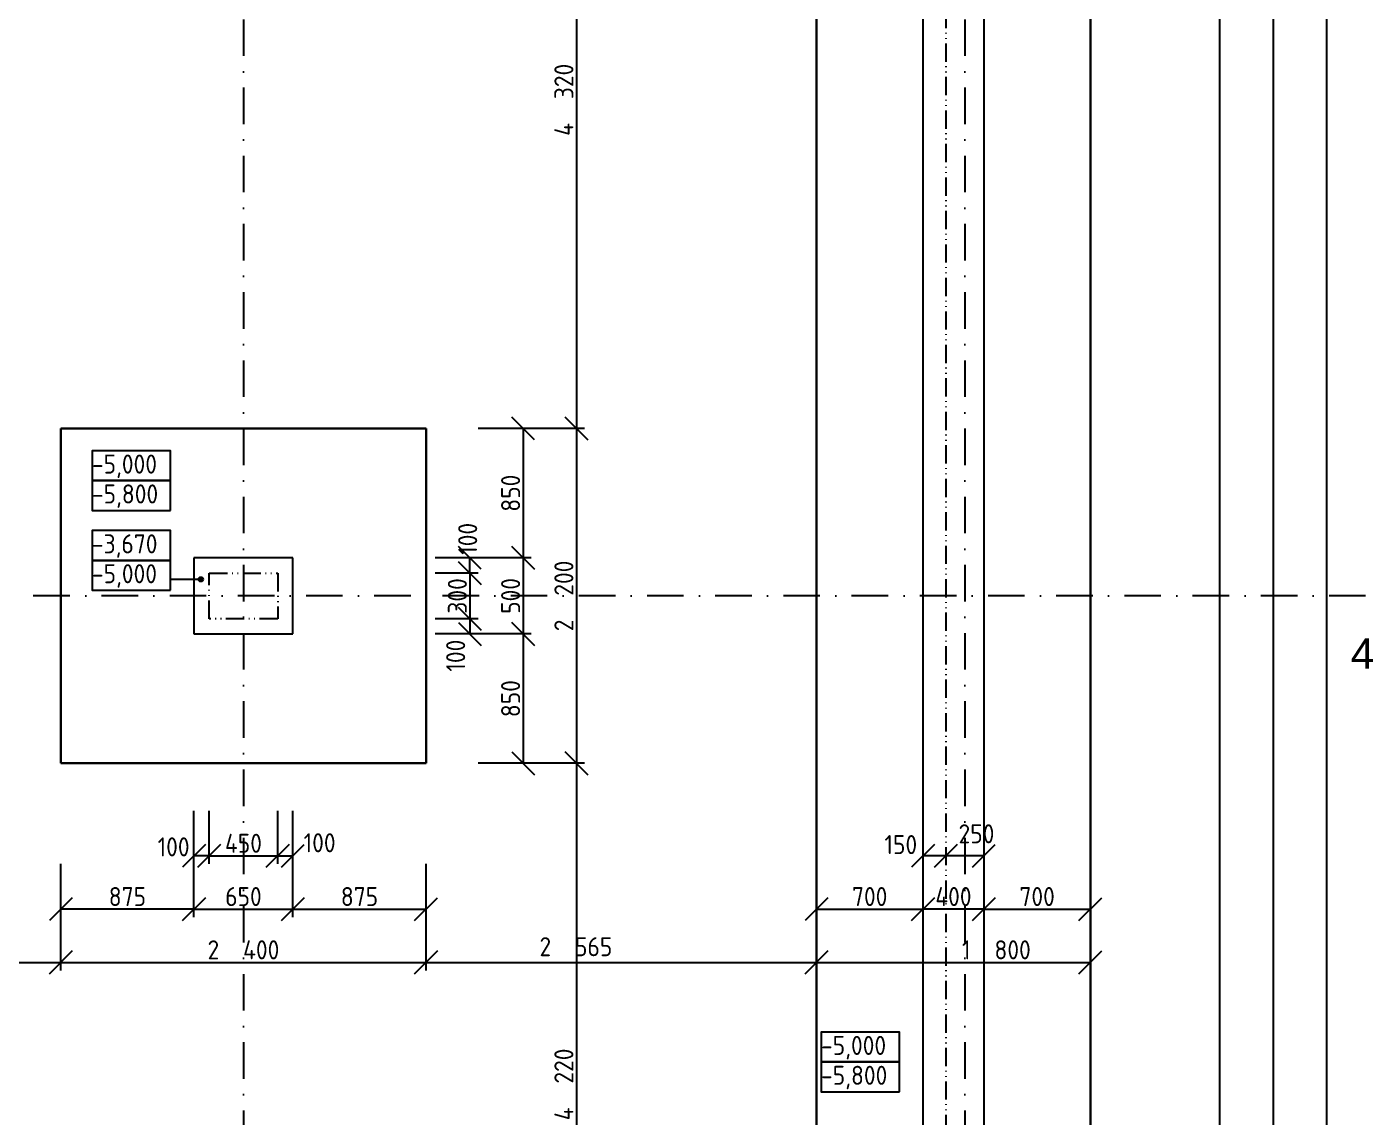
# Model space of a CAD drawing. Extents: x 4511820 to 5180432, y -1526536 to -944957.
# Drawn here: x 5034633 to 5043479, y -1482823 to -1475659 of the extents above; entities that cross this region are included whole.
import ezdxf

# ---------------------------------------------------------------- set-up
doc = ezdxf.new("R2010")
doc.units = 0
doc.header["$MEASUREMENT"] = 0
doc.linetypes.add('ACAD_ISO12W100', pattern=[22, 12, -3, 0.5, -3, 0.5, -3])
doc.linetypes.add('BODKOCIARKOVANA_3', pattern=[5.6, 3, -1.3, 0, -1.3])
doc.layers.get('0').update_dxf_attribs({"linetype": 'CONTINUOUS'})
doc.layers.get('Defpoints').update_dxf_attribs({"color": 61, "linetype": 'CONTINUOUS'})
for name, color, linetype in [('KÓTY', 4, 'CONTINUOUS'), ('MÚRY', 1, 'CONTINUOUS'), ('osi', 253, 'CONTINUOUS'), ('TENKÁ', 7, 'CONTINUOUS')]:
    doc.layers.add(name, color=color, linetype=linetype)
doc.styles.add('styl1', font='arial.ttf')
doc.styles.add('STYLE1', font='isocp.shx')
doc.dimstyles.new('STANDARD-50', dxfattribs={"dimtxt": 125, "dimasz": 150, "dimexe": 10, "dimexo": 200, "dimgap": 20, "dimtad": 1, "dimdsep": 46, "dimlunit": 6, "dimtxsty": 'STYLE1', "dimblk1": 'OBLIQUE', "dimblk2": 'OBLIQUE', "dimsah": 1, "dimcen": 2.5, "dimse1": 1, "dimse2": 1, "dimadec": 0, "dimazin": 0, "dimtfac": 1, "dimtmove": 1, "dimatfit": 3, "dimldrblk": 'OBLIQUE', "dimfxl": 1, "dimtolj": 1, "dimtzin": 0, "dimarcsym": 0})

# ---------------------------------------------------------------- blocks, each defined once
blk = doc.blocks.new('_OBLIQUE')
at = {"color": 0, "linetype": 'ByBlock'}
blk.add_line((-0.5, -0.5), (0.5, 0.5), dxfattribs=at)
blk = doc.blocks.new('*D43136')
at = {"layer": 'Defpoints', "color": 0}
for p in [(5034856, -1480441.5), (5037256, -1480441.5), (5037256, -1481806)]:
    blk.add_point(p, dxfattribs=at)
at = {"layer": 'KÓTY', "color": 0, "lineweight": -2}
blk.add_line((5034856, -1481806), (5037256, -1481806), dxfattribs=at)
at = {"layer": 'KÓTY', "color": 0, "linetype": 'ByBlock', "lineweight": -2, "xscale": 150, "yscale": 150, "zscale": 150, "rotation": 180}
blk.add_blockref('_OBLIQUE', (5034856, -1481806), dxfattribs=at)
at = {"layer": 'KÓTY', "color": 0, "linetype": 'ByBlock', "lineweight": -2, "xscale": 150, "yscale": 150, "zscale": 150}
blk.add_blockref('_OBLIQUE', (5037256, -1481806), dxfattribs=at)
at = {"layer": 'KÓTY', "color": 0, "insert": (5036056, -1481723.5), "char_height": 125, "attachment_point": 5, "style": 'STYLE1'}
blk.add_mtext('\\A1;2ﾠ400', dxfattribs=at)
blk = doc.blocks.new('*D43137')
at = {"layer": 'Defpoints', "color": 0}
for p in [(5034856, -1479591.5), (5035731, -1479591.5), (5034856, -1481456)]:
    blk.add_point(p, dxfattribs=at)
at = {"layer": 'KÓTY', "color": 0, "lineweight": -2}
blk.add_line((5035731, -1481456), (5034856, -1481456), dxfattribs=at)
at = {"layer": 'KÓTY', "color": 0, "linetype": 'ByBlock', "lineweight": -2, "xscale": 150, "yscale": 150, "zscale": 150, "rotation": 180}
blk.add_blockref('_OBLIQUE', (5034856, -1481456), dxfattribs=at)
at = {"layer": 'KÓTY', "color": 0, "linetype": 'ByBlock', "lineweight": -2, "xscale": 150, "yscale": 150, "zscale": 150}
blk.add_blockref('_OBLIQUE', (5035731, -1481456), dxfattribs=at)
at = {"layer": 'KÓTY', "color": 0, "insert": (5035293.5, -1481373.5), "char_height": 125, "attachment_point": 5, "style": 'STYLE1'}
blk.add_mtext('\\A1;875', dxfattribs=at)
blk = doc.blocks.new('*D43138')
at = {"layer": 'Defpoints', "color": 0}
for p in [(5035831, -1479491.5), (5036281, -1479491.5), (5036281, -1481106)]:
    blk.add_point(p, dxfattribs=at)
at = {"layer": 'KÓTY', "color": 0, "lineweight": -2}
blk.add_line((5035831, -1481106), (5036281, -1481106), dxfattribs=at)
at = {"layer": 'KÓTY', "color": 0, "linetype": 'ByBlock', "lineweight": -2, "xscale": 150, "yscale": 150, "zscale": 150, "rotation": 180}
blk.add_blockref('_OBLIQUE', (5035831, -1481106), dxfattribs=at)
at = {"layer": 'KÓTY', "color": 0, "linetype": 'ByBlock', "lineweight": -2, "xscale": 150, "yscale": 150, "zscale": 150}
blk.add_blockref('_OBLIQUE', (5036281, -1481106), dxfattribs=at)
at = {"layer": 'KÓTY', "color": 0, "insert": (5036056, -1481023.5), "char_height": 125, "attachment_point": 5, "style": 'STYLE1'}
blk.add_mtext('\\A1;450', dxfattribs=at)
blk = doc.blocks.new('*D43139')
at = {"layer": 'Defpoints', "color": 0}
for p in [(5035731, -1479591.5), (5036381, -1479591.5), (5036381, -1481456)]:
    blk.add_point(p, dxfattribs=at)
at = {"layer": 'KÓTY', "color": 0, "lineweight": -2}
blk.add_line((5035731, -1481456), (5036381, -1481456), dxfattribs=at)
at = {"layer": 'KÓTY', "color": 0, "linetype": 'ByBlock', "lineweight": -2, "xscale": 150, "yscale": 150, "zscale": 150, "rotation": 180}
blk.add_blockref('_OBLIQUE', (5035731, -1481456), dxfattribs=at)
at = {"layer": 'KÓTY', "color": 0, "linetype": 'ByBlock', "lineweight": -2, "xscale": 150, "yscale": 150, "zscale": 150}
blk.add_blockref('_OBLIQUE', (5036381, -1481456), dxfattribs=at)
at = {"layer": 'KÓTY', "color": 0, "insert": (5036056, -1481373.5), "char_height": 125, "attachment_point": 5, "style": 'STYLE1'}
blk.add_mtext('\\A1;650', dxfattribs=at)
blk = doc.blocks.new('*D43140')
at = {"layer": 'Defpoints', "color": 0}
for p in [(5036381, -1479591.5), (5037256, -1479591.5), (5037256, -1481456)]:
    blk.add_point(p, dxfattribs=at)
at = {"layer": 'KÓTY', "color": 0, "lineweight": -2}
blk.add_line((5036381, -1481456), (5037256, -1481456), dxfattribs=at)
at = {"layer": 'KÓTY', "color": 0, "linetype": 'ByBlock', "lineweight": -2, "xscale": 150, "yscale": 150, "zscale": 150, "rotation": 180}
blk.add_blockref('_OBLIQUE', (5036381, -1481456), dxfattribs=at)
at = {"layer": 'KÓTY', "color": 0, "linetype": 'ByBlock', "lineweight": -2, "xscale": 150, "yscale": 150, "zscale": 150}
blk.add_blockref('_OBLIQUE', (5037256, -1481456), dxfattribs=at)
at = {"layer": 'KÓTY', "color": 0, "insert": (5036818.5, -1481373.5), "char_height": 125, "attachment_point": 5, "style": 'STYLE1'}
blk.add_mtext('\\A1;875', dxfattribs=at)
blk = doc.blocks.new('*D43141')
at = {"layer": 'Defpoints', "color": 0}
for p in [(5036281, -1479491.5), (5036381, -1479491.5), (5036381, -1481106)]:
    blk.add_point(p, dxfattribs=at)
at = {"layer": 'KÓTY', "color": 0, "lineweight": -2}
blk.add_line((5036281, -1481106), (5036381, -1481106), dxfattribs=at)
at = {"layer": 'KÓTY', "color": 0, "linetype": 'ByBlock', "lineweight": -2, "xscale": 150, "yscale": 150, "zscale": 150, "rotation": 180}
blk.add_blockref('_OBLIQUE', (5036281, -1481106), dxfattribs=at)
at = {"layer": 'KÓTY', "color": 0, "linetype": 'ByBlock', "lineweight": -2, "xscale": 150, "yscale": 150, "zscale": 150}
blk.add_blockref('_OBLIQUE', (5036381, -1481106), dxfattribs=at)
at = {"layer": 'KÓTY', "color": 0, "insert": (5036556.5, -1481020), "char_height": 125, "attachment_point": 5, "style": 'STYLE1'}
blk.add_mtext('\\A1;100', dxfattribs=at)
blk = doc.blocks.new('*D43142')
at = {"layer": 'Defpoints', "color": 0}
for p in [(5035731, -1479491.5), (5035831, -1479491.5), (5035731, -1481106)]:
    blk.add_point(p, dxfattribs=at)
at = {"layer": 'KÓTY', "color": 0, "lineweight": -2}
blk.add_line((5035831, -1481106), (5035731, -1481106), dxfattribs=at)
at = {"layer": 'KÓTY', "color": 0, "linetype": 'ByBlock', "lineweight": -2, "xscale": 150, "yscale": 150, "zscale": 150, "rotation": 180}
blk.add_blockref('_OBLIQUE', (5035731, -1481106), dxfattribs=at)
at = {"layer": 'KÓTY', "color": 0, "linetype": 'ByBlock', "lineweight": -2, "xscale": 150, "yscale": 150, "zscale": 150}
blk.add_blockref('_OBLIQUE', (5035831, -1481106), dxfattribs=at)
at = {"layer": 'KÓTY', "color": 0, "insert": (5035597, -1481047), "char_height": 125, "attachment_point": 5, "style": 'STYLE1'}
blk.add_mtext('\\A1;100', dxfattribs=at)
blk = doc.blocks.new('*D43147')
at = {"layer": 'Defpoints', "color": 0}
for p in [(5034856, -1480334.6), (5033306, -1480441.5), (5034856, -1481806)]:
    blk.add_point(p, dxfattribs=at)
at = {"layer": 'KÓTY', "color": 0, "lineweight": -2}
blk.add_line((5033306, -1481806), (5034856, -1481806), dxfattribs=at)
at = {"layer": 'KÓTY', "color": 0, "linetype": 'ByBlock', "lineweight": -2, "xscale": 150, "yscale": 150, "zscale": 150, "rotation": 180}
blk.add_blockref('_OBLIQUE', (5033306, -1481806), dxfattribs=at)
at = {"layer": 'KÓTY', "color": 0, "linetype": 'ByBlock', "lineweight": -2, "xscale": 150, "yscale": 150, "zscale": 150}
blk.add_blockref('_OBLIQUE', (5034856, -1481806), dxfattribs=at)
at = {"layer": 'KÓTY', "color": 0, "insert": (5034081, -1481723.5), "char_height": 125, "attachment_point": 5, "style": 'STYLE1'}
blk.add_mtext('\\A1;1ﾠ550', dxfattribs=at)
blk = doc.blocks.new('*D43148')
at = {"layer": 'Defpoints', "color": 0}
for p in [(5037256, -1480341.5), (5039821, -1480341.5), (5039821, -1481806)]:
    blk.add_point(p, dxfattribs=at)
at = {"layer": 'KÓTY', "color": 0, "lineweight": -2}
blk.add_line((5037256, -1481806), (5039821, -1481806), dxfattribs=at)
at = {"layer": 'KÓTY', "color": 0, "linetype": 'ByBlock', "lineweight": -2, "xscale": 150, "yscale": 150, "zscale": 150, "rotation": 180}
blk.add_blockref('_OBLIQUE', (5037256, -1481806), dxfattribs=at)
at = {"layer": 'KÓTY', "color": 0, "linetype": 'ByBlock', "lineweight": -2, "xscale": 150, "yscale": 150, "zscale": 150}
blk.add_blockref('_OBLIQUE', (5039821, -1481806), dxfattribs=at)
at = {"layer": 'KÓTY', "color": 0, "insert": (5038240.5, -1481703), "char_height": 125, "attachment_point": 5, "style": 'STYLE1'}
blk.add_mtext('\\A1;2ﾠ565', dxfattribs=at)
blk = doc.blocks.new('*D43210')
at = {"layer": 'Defpoints', "color": 0}
for p in [(5039821, -1481806), (5041621, -1481806), (5041621, -1481806)]:
    blk.add_point(p, dxfattribs=at)
at = {"layer": 'KÓTY', "color": 0, "lineweight": -2}
blk.add_line((5039821, -1481806), (5041621, -1481806), dxfattribs=at)
at = {"layer": 'KÓTY', "color": 0, "linetype": 'ByBlock', "lineweight": -2, "xscale": 150, "yscale": 150, "zscale": 150, "rotation": 180}
blk.add_blockref('_OBLIQUE', (5039821, -1481806), dxfattribs=at)
at = {"layer": 'KÓTY', "color": 0, "linetype": 'ByBlock', "lineweight": -2, "xscale": 150, "yscale": 150, "zscale": 150}
blk.add_blockref('_OBLIQUE', (5041621, -1481806), dxfattribs=at)
at = {"layer": 'KÓTY', "color": 0, "insert": (5041003.5, -1481723.5), "char_height": 125, "attachment_point": 5, "style": 'STYLE1'}
blk.add_mtext('\\A1;1ﾠ800', dxfattribs=at)
blk = doc.blocks.new('*D43211')
at = {"layer": 'Defpoints', "color": 0}
for p in [(5040521, -1481456), (5039821, -1481806), (5040521, -1481806)]:
    blk.add_point(p, dxfattribs=at)
at = {"layer": 'KÓTY', "color": 0, "lineweight": -2}
blk.add_line((5039821, -1481456), (5040521, -1481456), dxfattribs=at)
at = {"layer": 'KÓTY', "color": 0, "linetype": 'ByBlock', "lineweight": -2, "xscale": 150, "yscale": 150, "zscale": 150, "rotation": 180}
blk.add_blockref('_OBLIQUE', (5039821, -1481456), dxfattribs=at)
at = {"layer": 'KÓTY', "color": 0, "linetype": 'ByBlock', "lineweight": -2, "xscale": 150, "yscale": 150, "zscale": 150}
blk.add_blockref('_OBLIQUE', (5040521, -1481456), dxfattribs=at)
at = {"layer": 'KÓTY', "color": 0, "insert": (5040171, -1481373.5), "char_height": 125, "attachment_point": 5, "style": 'STYLE1'}
blk.add_mtext('\\A1;700', dxfattribs=at)
blk = doc.blocks.new('*D43212')
at = {"layer": 'Defpoints', "color": 0}
for p in [(5041621, -1481456), (5040921, -1481806), (5041621, -1481806)]:
    blk.add_point(p, dxfattribs=at)
at = {"layer": 'KÓTY', "color": 0, "lineweight": -2}
blk.add_line((5040921, -1481456), (5041621, -1481456), dxfattribs=at)
at = {"layer": 'KÓTY', "color": 0, "linetype": 'ByBlock', "lineweight": -2, "xscale": 150, "yscale": 150, "zscale": 150, "rotation": 180}
blk.add_blockref('_OBLIQUE', (5040921, -1481456), dxfattribs=at)
at = {"layer": 'KÓTY', "color": 0, "linetype": 'ByBlock', "lineweight": -2, "xscale": 150, "yscale": 150, "zscale": 150}
blk.add_blockref('_OBLIQUE', (5041621, -1481456), dxfattribs=at)
at = {"layer": 'KÓTY', "color": 0, "insert": (5041271, -1481373.5), "char_height": 125, "attachment_point": 5, "style": 'STYLE1'}
blk.add_mtext('\\A1;700', dxfattribs=at)
blk = doc.blocks.new('*D43213')
at = {"layer": 'Defpoints', "color": 0}
for p in [(5040521, -1481456), (5040521, -1481806), (5040921, -1481806)]:
    blk.add_point(p, dxfattribs=at)
at = {"layer": 'KÓTY', "color": 0, "lineweight": -2}
blk.add_line((5040921, -1481456), (5040521, -1481456), dxfattribs=at)
at = {"layer": 'KÓTY', "color": 0, "linetype": 'ByBlock', "lineweight": -2, "xscale": 150, "yscale": 150, "zscale": 150, "rotation": 180}
blk.add_blockref('_OBLIQUE', (5040521, -1481456), dxfattribs=at)
at = {"layer": 'KÓTY', "color": 0, "linetype": 'ByBlock', "lineweight": -2, "xscale": 150, "yscale": 150, "zscale": 150}
blk.add_blockref('_OBLIQUE', (5040921, -1481456), dxfattribs=at)
at = {"layer": 'KÓTY', "color": 0, "insert": (5040721, -1481373.5), "char_height": 125, "attachment_point": 5, "style": 'STYLE1'}
blk.add_mtext('\\A1;400', dxfattribs=at)
blk = doc.blocks.new('*D43214')
at = {"layer": 'Defpoints', "color": 0}
for p in [(5040671, -1481106), (5040671, -1481456), (5040921, -1481456)]:
    blk.add_point(p, dxfattribs=at)
at = {"layer": 'KÓTY', "color": 0, "lineweight": -2}
blk.add_line((5040921, -1481106), (5040671, -1481106), dxfattribs=at)
at = {"layer": 'KÓTY', "color": 0, "linetype": 'ByBlock', "lineweight": -2, "xscale": 150, "yscale": 150, "zscale": 150, "rotation": 180}
blk.add_blockref('_OBLIQUE', (5040671, -1481106), dxfattribs=at)
at = {"layer": 'KÓTY', "color": 0, "linetype": 'ByBlock', "lineweight": -2, "xscale": 150, "yscale": 150, "zscale": 150}
blk.add_blockref('_OBLIQUE', (5040921, -1481106), dxfattribs=at)
at = {"layer": 'KÓTY', "color": 0, "insert": (5040872.5, -1480961), "char_height": 125, "attachment_point": 5, "style": 'STYLE1'}
blk.add_mtext('\\A1;250', dxfattribs=at)
blk = doc.blocks.new('*D43215')
at = {"layer": 'Defpoints', "color": 0}
for p in [(5040521, -1481106), (5040521, -1481106), (5040671, -1481106)]:
    blk.add_point(p, dxfattribs=at)
at = {"layer": 'KÓTY', "color": 0, "lineweight": -2}
blk.add_line((5040671, -1481106), (5040521, -1481106), dxfattribs=at)
at = {"layer": 'KÓTY', "color": 0, "linetype": 'ByBlock', "lineweight": -2, "xscale": 150, "yscale": 150, "zscale": 150, "rotation": 180}
blk.add_blockref('_OBLIQUE', (5040521, -1481106), dxfattribs=at)
at = {"layer": 'KÓTY', "color": 0, "linetype": 'ByBlock', "lineweight": -2, "xscale": 150, "yscale": 150, "zscale": 150}
blk.add_blockref('_OBLIQUE', (5040671, -1481106), dxfattribs=at)
at = {"layer": 'KÓTY', "color": 0, "insert": (5040375.5, -1481032), "char_height": 125, "attachment_point": 5, "style": 'STYLE1'}
blk.add_mtext('\\A1;150', dxfattribs=at)
blk = doc.blocks.new('*D43368')
at = {"layer": 'Defpoints', "color": 0}
for p in [(5037156, -1473978), (5037256, -1478298), (5038244, -1478298)]:
    blk.add_point(p, dxfattribs=at)
at = {"layer": 'KÓTY', "color": 0, "lineweight": -2}
blk.add_line((5038244, -1473978), (5038244, -1478298), dxfattribs=at)
at = {"layer": 'KÓTY', "color": 0, "linetype": 'ByBlock', "lineweight": -2, "xscale": 150, "yscale": 150, "zscale": 150}
for p, rotation in [((5038244, -1473978), 90), ((5038244, -1478298), 270)]:
    blk.add_blockref('_OBLIQUE', p, dxfattribs=dict(at, rotation=rotation))
at = {"layer": 'KÓTY', "color": 0, "insert": (5038161.5, -1476138), "char_height": 125, "attachment_point": 5, "rotation": 90, "style": 'STYLE1'}
blk.add_mtext('\\A1;4ﾠ320', dxfattribs=at)
blk = doc.blocks.new('*D43369')
at = {"layer": 'Defpoints', "color": 0}
for p in [(5037256, -1478298), (5037256, -1480498), (5038244, -1480498)]:
    blk.add_point(p, dxfattribs=at)
at = {"layer": 'KÓTY', "color": 0, "lineweight": -2}
blk.add_line((5038244, -1478298), (5038244, -1480498), dxfattribs=at)
at = {"layer": 'KÓTY', "color": 0, "linetype": 'ByBlock', "lineweight": -2, "xscale": 150, "yscale": 150, "zscale": 150}
for p, rotation in [((5038244, -1478298), 90), ((5038244, -1480498), 270)]:
    blk.add_blockref('_OBLIQUE', p, dxfattribs=dict(at, rotation=rotation))
at = {"layer": 'KÓTY', "color": 0, "insert": (5038161.5, -1479398), "char_height": 125, "attachment_point": 5, "rotation": 90, "style": 'STYLE1'}
blk.add_mtext('\\A1;2ﾠ200', dxfattribs=at)
blk = doc.blocks.new('*D43370')
at = {"layer": 'Defpoints', "color": 0}
for p in [(5036120, -1479148), (5036120, -1479648), (5037894, -1479648)]:
    blk.add_point(p, dxfattribs=at)
at = {"layer": 'KÓTY', "color": 0, "lineweight": -2}
blk.add_line((5037894, -1479148), (5037894, -1479648), dxfattribs=at)
at = {"layer": 'KÓTY', "color": 0, "linetype": 'ByBlock', "lineweight": -2, "xscale": 150, "yscale": 150, "zscale": 150}
for p, rotation in [((5037894, -1479148), 90), ((5037894, -1479648), 270)]:
    blk.add_blockref('_OBLIQUE', p, dxfattribs=dict(at, rotation=rotation))
at = {"layer": 'KÓTY', "color": 0, "insert": (5037811.5, -1479398), "char_height": 125, "attachment_point": 5, "rotation": 90, "style": 'STYLE1'}
blk.add_mtext('\\A1;500', dxfattribs=at)
blk = doc.blocks.new('*D43371')
at = {"layer": 'Defpoints', "color": 0}
for p in [(5036020, -1479248), (5036020, -1479548), (5037544, -1479548)]:
    blk.add_point(p, dxfattribs=at)
at = {"layer": 'KÓTY', "color": 0, "lineweight": -2}
blk.add_line((5037544, -1479248), (5037544, -1479548), dxfattribs=at)
at = {"layer": 'KÓTY', "color": 0, "linetype": 'ByBlock', "lineweight": -2, "xscale": 150, "yscale": 150, "zscale": 150}
for p, rotation in [((5037544, -1479248), 90), ((5037544, -1479548), 270)]:
    blk.add_blockref('_OBLIQUE', p, dxfattribs=dict(at, rotation=rotation))
at = {"layer": 'KÓTY', "color": 0, "insert": (5037461.5, -1479398), "char_height": 125, "attachment_point": 5, "rotation": 90, "style": 'STYLE1'}
blk.add_mtext('\\A1;300', dxfattribs=at)
blk = doc.blocks.new('*D43372')
at = {"layer": 'Defpoints', "color": 0}
for p in [(5036020, -1479148), (5037544, -1479148), (5036020, -1479248)]:
    blk.add_point(p, dxfattribs=at)
at = {"layer": 'KÓTY', "color": 0, "lineweight": -2}
blk.add_line((5037544, -1479248), (5037544, -1479148), dxfattribs=at)
at = {"layer": 'KÓTY', "color": 0, "linetype": 'ByBlock', "lineweight": -2, "xscale": 150, "yscale": 150, "zscale": 150}
for p, rotation in [((5037544, -1479148), 90), ((5037544, -1479248), 270)]:
    blk.add_blockref('_OBLIQUE', p, dxfattribs=dict(at, rotation=rotation))
at = {"layer": 'KÓTY', "color": 0, "insert": (5037529.5, -1479023), "char_height": 125, "attachment_point": 5, "rotation": 90, "style": 'STYLE1'}
blk.add_mtext('\\A1;100', dxfattribs=at)
blk = doc.blocks.new('*D43373')
at = {"layer": 'Defpoints', "color": 0}
for p in [(5036020, -1479548), (5036020, -1479648), (5037544, -1479648)]:
    blk.add_point(p, dxfattribs=at)
at = {"layer": 'KÓTY', "color": 0, "lineweight": -2}
blk.add_line((5037544, -1479548), (5037544, -1479648), dxfattribs=at)
at = {"layer": 'KÓTY', "color": 0, "linetype": 'ByBlock', "lineweight": -2, "xscale": 150, "yscale": 150, "zscale": 150}
for p, rotation in [((5037544, -1479548), 90), ((5037544, -1479648), 270)]:
    blk.add_blockref('_OBLIQUE', p, dxfattribs=dict(at, rotation=rotation))
at = {"layer": 'KÓTY', "color": 0, "insert": (5037450.5, -1479790.5), "char_height": 125, "attachment_point": 5, "rotation": 90, "style": 'STYLE1'}
blk.add_mtext('\\A1;100', dxfattribs=at)
blk = doc.blocks.new('*D43374')
at = {"layer": 'Defpoints', "color": 0}
for p in [(5036995, -1478298), (5036120, -1479148), (5037894, -1479148)]:
    blk.add_point(p, dxfattribs=at)
at = {"layer": 'KÓTY', "color": 0, "lineweight": -2}
blk.add_line((5037894, -1478298), (5037894, -1479148), dxfattribs=at)
at = {"layer": 'KÓTY', "color": 0, "linetype": 'ByBlock', "lineweight": -2, "xscale": 150, "yscale": 150, "zscale": 150}
for p, rotation in [((5037894, -1478298), 90), ((5037894, -1479148), 270)]:
    blk.add_blockref('_OBLIQUE', p, dxfattribs=dict(at, rotation=rotation))
at = {"layer": 'KÓTY', "color": 0, "insert": (5037811.5, -1478723), "char_height": 125, "attachment_point": 5, "rotation": 90, "style": 'STYLE1'}
blk.add_mtext('\\A1;850', dxfattribs=at)
blk = doc.blocks.new('*D43375')
at = {"layer": 'Defpoints', "color": 0}
for p in [(5036995, -1479648), (5036120, -1480498), (5037894, -1480498)]:
    blk.add_point(p, dxfattribs=at)
at = {"layer": 'KÓTY', "color": 0, "lineweight": -2}
blk.add_line((5037894, -1479648), (5037894, -1480498), dxfattribs=at)
at = {"layer": 'KÓTY', "color": 0, "linetype": 'ByBlock', "lineweight": -2, "xscale": 150, "yscale": 150, "zscale": 150}
for p, rotation in [((5037894, -1479648), 90), ((5037894, -1480498), 270)]:
    blk.add_blockref('_OBLIQUE', p, dxfattribs=dict(at, rotation=rotation))
at = {"layer": 'KÓTY', "color": 0, "insert": (5037811.5, -1480073), "char_height": 125, "attachment_point": 5, "rotation": 90, "style": 'STYLE1'}
blk.add_mtext('\\A1;850', dxfattribs=at)
blk = doc.blocks.new('*D43421')
at = {"layer": 'Defpoints', "color": 0}
for p in [(5037256, -1480498), (5037256, -1484718), (5038244, -1484718)]:
    blk.add_point(p, dxfattribs=at)
at = {"layer": 'KÓTY', "color": 0, "lineweight": -2}
blk.add_line((5038244, -1480498), (5038244, -1484718), dxfattribs=at)
at = {"layer": 'KÓTY', "color": 0, "linetype": 'ByBlock', "lineweight": -2, "xscale": 150, "yscale": 150, "zscale": 150}
for p, rotation in [((5038244, -1480498), 90), ((5038244, -1484718), 270)]:
    blk.add_blockref('_OBLIQUE', p, dxfattribs=dict(at, rotation=rotation))
at = {"layer": 'KÓTY', "color": 0, "insert": (5038161.5, -1482608), "char_height": 125, "attachment_point": 5, "rotation": 90, "style": 'STYLE1'}
blk.add_mtext('\\A1;4ﾠ220', dxfattribs=at)
blk = doc.blocks.new('*D43485')
at = {"layer": 'Defpoints', "color": 0}
for p in [(5041621, -1472378), (5041621, -1499968), (5043171.5, -1499968)]:
    blk.add_point(p, dxfattribs=at)
at = {"layer": 'KÓTY', "color": 0, "lineweight": -2}
blk.add_line((5043171.5, -1472378), (5043171.5, -1499968), dxfattribs=at)
at = {"layer": 'KÓTY', "color": 0, "linetype": 'ByBlock', "lineweight": -2, "xscale": 150, "yscale": 150, "zscale": 150}
for p, rotation in [((5043171.5, -1472378), 90), ((5043171.5, -1499968), 270)]:
    blk.add_blockref('_OBLIQUE', p, dxfattribs=dict(at, rotation=rotation))
at = {"layer": 'KÓTY', "color": 0, "insert": (5043089, -1486173), "char_height": 125, "attachment_point": 5, "rotation": 90, "style": 'STYLE1'}
blk.add_mtext('\\A1;27ﾠ590', dxfattribs=at)
blk = doc.blocks.new('*D43487')
at = {"layer": 'Defpoints', "color": 0}
for p in [(5040921, -1472728), (5040921, -1499268), (5042821.5, -1499268)]:
    blk.add_point(p, dxfattribs=at)
at = {"layer": 'KÓTY', "color": 0, "lineweight": -2}
blk.add_line((5042821.5, -1472728), (5042821.5, -1499268), dxfattribs=at)
at = {"layer": 'KÓTY', "color": 0, "linetype": 'ByBlock', "lineweight": -2, "xscale": 150, "yscale": 150, "zscale": 150}
for p, rotation in [((5042821.5, -1472728), 90), ((5042821.5, -1499268), 270)]:
    blk.add_blockref('_OBLIQUE', p, dxfattribs=dict(at, rotation=rotation))
at = {"layer": 'KÓTY', "color": 0, "insert": (5042739, -1485998), "char_height": 125, "attachment_point": 5, "rotation": 90, "style": 'STYLE1'}
blk.add_mtext('\\A1;26ﾠ540', dxfattribs=at)
blk = doc.blocks.new('*D43551')
at = {"layer": 'Defpoints', "color": 0}
for p in [(5040921, -1473128), (5042471.5, -1473128), (5040921, -1499268)]:
    blk.add_point(p, dxfattribs=at)
at = {"layer": 'KÓTY', "color": 0, "lineweight": -2}
blk.add_line((5042471.5, -1499268), (5042471.5, -1473128), dxfattribs=at)
at = {"layer": 'KÓTY', "color": 0, "linetype": 'ByBlock', "lineweight": -2, "xscale": 150, "yscale": 150, "zscale": 150}
for p, rotation in [((5042471.5, -1473128), 90), ((5042471.5, -1499268), 270)]:
    blk.add_blockref('_OBLIQUE', p, dxfattribs=dict(at, rotation=rotation))
at = {"layer": 'KÓTY', "color": 0, "insert": (5042389, -1486198), "char_height": 125, "attachment_point": 5, "rotation": 90, "style": 'STYLE1'}
blk.add_mtext('\\A1;26ﾠ140', dxfattribs=at)

msp = doc.modelspace()

# ---------------------------------------------------------------- hatches: boundary and pattern name
at = {"layer": 'KÓTY', "ltscale": 0.25}
msp.add_hatch(color=256, dxfattribs=at).paths.add_polyline_path([(5035760.5, -1479289, 1), (5035790.5, -1479289, 1)])

# ---------------------------------------------------------------- linework, layer by layer
at = {"layer": 'KÓTY'}
for p, q in [((5037947.403, -1478298), (5037597.403, -1478298)), ((5038297.403, -1478298), (5037947.403, -1478298)), ((5037597.403, -1479148), (5037315, -1479148)), ((5037947.403, -1479148), (5037597.403, -1479148)), ((5037597.403, -1479248), (5037315, -1479248)), ((5035775.5, -1479289), (5035576.316, -1479289)), ((5037597.403, -1479548), (5037315, -1479548)), ((5037597.403, -1479648), (5037315, -1479648)), ((5037947.403, -1479648), (5037597.403, -1479648)), ((5037947.403, -1480498), (5037597.403, -1480498)), ((5038297.403, -1480498), (5037947.403, -1480498)), ((5035731, -1481159.403), (5035731, -1480809.403)), ((5035831, -1481159.403), (5035831, -1480809.403)), ((5036281, -1481159.403), (5036281, -1480809.403)), ((5036381, -1481159.403), (5036381, -1480809.403)), ((5036381, -1481159.403), (5036381, -1480809.403)), ((5034856, -1481509.403), (5034856, -1481159.403)), ((5035731, -1481509.403), (5035731, -1481159.403)), ((5036381, -1481509.403), (5036381, -1481159.403)), ((5037256, -1481509.403), (5037256, -1481159.403)), ((5034856, -1481859.403), (5034856, -1481509.403)), ((5037256, -1481859.403), (5037256, -1481509.403))]:
    msp.add_line(p, q, dxfattribs=at)
at = {"layer": 'KÓTY', "ltscale": 0.25}
msp.add_circle((5035775.5, -1479289), 15, dxfattribs=at)
at = {"layer": 'MÚRY', "linetype": 'Continuous', "lineweight": 30}
for p, q in [((5041621, -1499968), (5041621, -1472378)), ((5039821, -1498668), (5039821, -1473578)), ((5034856, -1480498), (5034856, -1478298)), ((5034856, -1478298), (5037256, -1478298)), ((5037256, -1480498), (5037256, -1478298)), ((5034856, -1480498), (5037256, -1480498))]:
    msp.add_line(p, q, dxfattribs=at)
at = {"layer": 'osi', "linetype": 'BODKOCIARKOVANA_3', "ltscale": 80}
for p, q in [((5036056, -1463510.809), (5036056, -1502135.094)), ((5040796, -1463510.809), (5040796, -1502135.094)), ((5043429.122, -1479398), (4978440.258, -1479398))]:
    msp.add_line(p, q, dxfattribs=at)
at = {"layer": 'TENKÁ'}
for p, q in [((5040921, -1472728), (5040921, -1499268)), ((5040521, -1473178), (5040521, -1498868))]:
    msp.add_line(p, q, dxfattribs=at)
at = {"layer": 'TENKÁ', "color": 40, "linetype": 'ACAD_ISO12W100', "ltscale": 10}
msp.add_line((5040671, -1473128), (5040671, -1499018), dxfattribs=at)
at = {"layer": 'TENKÁ', "linetype": 'Continuous', "lineweight": 25}
for p, q in [((5036381, -1479148), (5035731, -1479148)), ((5035731, -1479148), (5035731, -1479648)), ((5036381, -1479648), (5036381, -1479148)), ((5035731, -1479648), (5036381, -1479648))]:
    msp.add_line(p, q, dxfattribs=at)
at = {"layer": 'TENKÁ', "ltscale": 0.25}
for points in [[(5035576.316, -1478640.25), (5035576.316, -1478444), (5035061.684, -1478444), (5035061.684, -1478640.25)], [(5035576.316, -1478836.5), (5035576.316, -1478640.25), (5035061.684, -1478640.25), (5035061.684, -1478836.5)], [(5035576.316, -1479164.5), (5035576.316, -1478968.25), (5035061.684, -1478968.25), (5035061.684, -1479164.5)], [(5035576.316, -1479360.75), (5035576.316, -1479164.5), (5035061.684, -1479164.5), (5035061.684, -1479360.75)], [(5040367.316, -1482460.302), (5040367.316, -1482264.052), (5039852.684, -1482264.052), (5039852.684, -1482460.302)], [(5040367.316, -1482656.552), (5040367.316, -1482460.302), (5039852.684, -1482460.302), (5039852.684, -1482656.552)]]:
    msp.add_lwpolyline(points, close=True, dxfattribs=at)
at = {"layer": 'TENKÁ', "color": 40, "linetype": 'ACAD_ISO12W100', "ltscale": 10}
msp.add_lwpolyline([(5035831, -1479248), (5036281, -1479248), (5036281, -1479548), (5035831, -1479548)], close=True, dxfattribs=at)

# ---------------------------------------------------------------- texts
at = {"layer": 'TENKÁ', "ltscale": 0.25}
for s, height, style, p in [('-5,000', 125, 'STYLE1', (5035060.573, -1478594.201)), ('-5,800', 125, 'STYLE1', (5035060.573, -1478790.451)), ('-3,670', 125, 'STYLE1', (5035060.573, -1479118.451)), ('-5,000', 125, 'STYLE1', (5035060.573, -1479314.701)), ('4', 200, 'styl1', (5043331.357, -1479877.078)), ('-5,000', 125, 'STYLE1', (5039851.573, -1482414.253)), ('-5,800', 125, 'STYLE1', (5039851.573, -1482610.503))]:
    msp.add_text(s, height=height, dxfattribs=dict(at, style=style)).set_placement(p)

# ---------------------------------------------------------------- dimensions: what is measured, and where the dimension line sits
at = {"layer": 'KÓTY'}
for base, p1, p2, picture, middle in [((5043171.5, -1499968), (5041621, -1472378), (5041621, -1499968), '*D43485', (5043088.957, -1486173)), ((5042821.5, -1499268), (5040921, -1472728), (5040921, -1499268), '*D43487', (5042738.957, -1485998)), ((5042471.5, -1473128), (5040921, -1499268), (5040921, -1473128), '*D43551', (5042388.957, -1486198)), ((5038244, -1478298), (5037156, -1473978), (5037256, -1478298), '*D43368', (5038161.457, -1476138)), ((5037894, -1479148), (5036995, -1478298), (5036120, -1479148), '*D43374', (5037811.5, -1478723)), ((5038244, -1480498), (5037256, -1478298), (5037256, -1480498), '*D43369', (5038161.457, -1479398)), ((5037894, -1479648), (5036120, -1479148), (5036120, -1479648), '*D43370', (5037811.5, -1479398)), ((5037544, -1479548), (5036020, -1479248), (5036020, -1479548), '*D43371', (5037461.5, -1479398)), ((5037894, -1480498), (5036995, -1479648), (5036120, -1480498), '*D43375', (5037811.5, -1480073)), ((5038244, -1484718), (5037256, -1480498), (5037256, -1484718), '*D43421', (5038161.457, -1482608))]:
    dim = msp.add_linear_dim(base=base, p1=p1, p2=p2, angle=90, dimstyle='STANDARD-50', override={"dimtxsty": 'STYLE1', "dimldrblk": 'OBLIQUE'}, dxfattribs=at)
    dim.commit()
    dim.dimension.update_dxf_attribs({"geometry": picture, "text_midpoint": middle})
for base, p1, p2, picture, middle in [((5037544, -1479148), (5036020, -1479248), (5036020, -1479148), '*D43372', (5037612, -1479023)), ((5037544, -1479648), (5036020, -1479548), (5036020, -1479648), '*D43373', (5037533, -1479790.5))]:
    dim = msp.add_linear_dim(base=base, p1=p1, p2=p2, angle=90, dimstyle='STANDARD-50', override={"dimtxsty": 'STYLE1', "dimldrblk": 'OBLIQUE'}, dxfattribs=at)
    dim.commit()
    dim.dimension.update_dxf_attribs({"geometry": picture, "text_midpoint": middle, "dimtype": 160})
for base, p1, p2, picture, middle in [((5035731, -1481106), (5035831, -1479491.5), (5035731, -1479491.5), '*D43142', (5035597, -1481129.5)), ((5036381, -1481106), (5036281, -1479491.5), (5036381, -1479491.5), '*D43141', (5036556.5, -1481102.5)), ((5039821, -1481806), (5037256, -1480341.5), (5039821, -1480341.5), '*D43148', (5038240.5, -1481785.5)), ((5040521, -1481106), (5040671, -1481106), (5040521, -1481106), '*D43215', (5040375.5, -1481114.5)), ((5040671, -1481106), (5040921, -1481456), (5040671, -1481456), '*D43214', (5040872.5, -1481043.5)), ((5041621, -1481806), (5039821, -1481806), (5041621, -1481806), '*D43210', (5041003.5, -1481806))]:
    dim = msp.add_linear_dim(base=base, p1=p1, p2=p2, dimstyle='STANDARD-50', override={"dimtxsty": 'STYLE1', "dimldrblk": 'OBLIQUE'}, dxfattribs=at)
    dim.commit()
    dim.dimension.update_dxf_attribs({"geometry": picture, "text_midpoint": middle, "dimtype": 160})
for base, p1, p2, picture, middle in [((5036281, -1481106), (5035831, -1479491.5), (5036281, -1479491.5), '*D43138', (5036056, -1481023.5)), ((5034856, -1481456), (5035731, -1479591.5), (5034856, -1479591.5), '*D43137', (5035293.5, -1481373.5)), ((5036381, -1481456), (5035731, -1479591.5), (5036381, -1479591.5), '*D43139', (5036056, -1481373.5)), ((5037256, -1481456), (5036381, -1479591.5), (5037256, -1479591.5), '*D43140', (5036818.5, -1481373.5)), ((5034856, -1481806), (5033306, -1480441.5), (5034856, -1480334.603), '*D43147', (5034081, -1481723.457)), ((5037256, -1481806), (5034856, -1480441.5), (5037256, -1480441.5), '*D43136', (5036056, -1481723.457)), ((5040521, -1481456), (5039821, -1481806), (5040521, -1481806), '*D43211', (5040171, -1481373.5)), ((5040521, -1481456), (5040921, -1481806), (5040521, -1481806), '*D43213', (5040721, -1481373.5)), ((5041621, -1481456), (5040921, -1481806), (5041621, -1481806), '*D43212', (5041271, -1481373.5))]:
    dim = msp.add_linear_dim(base=base, p1=p1, p2=p2, dimstyle='STANDARD-50', override={"dimtxsty": 'STYLE1', "dimldrblk": 'OBLIQUE'}, dxfattribs=at)
    dim.commit()
    dim.dimension.update_dxf_attribs({"geometry": picture, "text_midpoint": middle})

doc.saveas('drawing.dxf')
